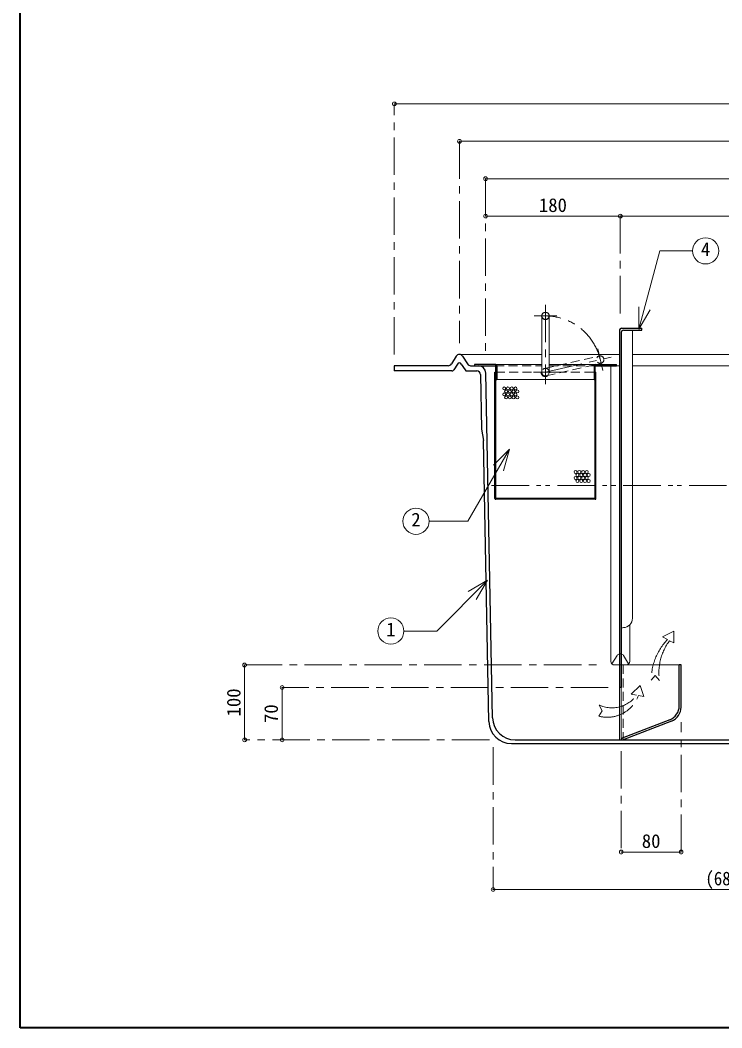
# Model space of a CAD drawing. Units: millimetres at full size, sheet at 1:10. Extents: x -2123 to 1927, y -1396 to 1414.
# Drawn here: x -2123 to -1185, y -1396 to -49 of the extents above; entities that cross this region are included whole.
import ezdxf
from ezdxf.enums import TextEntityAlignment as Align

# ---------------------------------------------------------------- set-up
doc = ezdxf.new("R2010")
doc.units = ezdxf.units.MM
doc.header["$LTSCALE"] = 10
doc.header["$PDMODE"] = 32
doc.header["$PDSIZE"] = 5
for name, pattern in [('CHAIN1', [8, 5, -1, 1, -1]), ('DASHED1', [1.8, 1.2, -0.6]), ('DOUBLE_CHAIN1', [8.8, 5, -1, 0.6, -0.6, 0.6, -1])]:
    doc.linetypes.add(name, pattern=pattern)
doc.layers.add('0-0_ﾚｲﾔ1', color=4, linetype='Continuous', lineweight=9)
doc.styles.add('ＭＳ ゴシック', font='')
doc.styles.get('ＭＳ ゴシック').set_extended_font_data('MS Gothic')

msp = doc.modelspace()

# ---------------------------------------------------------------- linework, layer by layer
at = {"layer": '0-0_ﾚｲﾔ1', "color": 1, "lineweight": 40}
for p, q in [((-2123.01, -1395.87), (-2123.01, 1414.13)), ((1926.99, -1395.87), (-2123.01, -1395.87))]:
    msp.add_line(p, q, dxfattribs=at)
at = {"layer": '0-0_ﾚｲﾔ1', "linetype": 'CHAIN1'}
for p, q in [((-1623.01, -495.87), (-1623.01, -160.87)), ((-1536.01, -210.87), (-1536.01, -480.87)), ((-1501.01, -260.87), (-1501.01, -495.87)), ((-1321.01, -310.87), (-1321.01, -450.87)), ((-1421.01, -429.37), (-1421.01, -535.37)), ((-1436.01, -444.37), (-1406.01, -444.37)), ((-1344.56, -517.32), (-1351.23, -488.07)), ((-1421.01, -519.37), (-1333.27, -499.36)), ((-1437.01, -519.37), (-1405.01, -519.37)), ((-1823.01, -910.87), (-1343.6, -910.87)), ((-1337.26, -940.87), (-1773.01, -940.87)), ((-1239.76, -1160.87), (-1239.76, -987.17)), ((-1496.01, -1010.87), (-1823.01, -1010.87)), ((-1491.01, -1020.87), (-1491.01, -1210.87)), ((-1319.76, -1025.87), (-1319.76, -1160.87))]:
    msp.add_line(p, q, dxfattribs=at)
at = {"layer": '0-0_ﾚｲﾔ1'}
for p, q in [((-1623.01, -160.87), (-679.01, -160.87)), ((-766.01, -210.87), (-1536.01, -210.87)), ((-1501.01, -260.87), (-801.01, -260.87)), ((-1321.01, -310.87), (-1501.01, -310.87)), ((-981.01, -310.87), (-1321.01, -310.87)), ((-1536.01, -495.87), (-1426.12, -495.87)), ((-1416.01, -495.87), (-1322.26, -495.87)), ((-1304.76, -495.87), (-997.26, -495.87)), ((-1487.51, -509.37), (-1426.12, -509.37)), ((-1416.12, -509.37), (-1354.51, -509.37)), ((-1333.6, -905.87), (-1333.6, -510.87)), ((-1326.01, -510.87), (-1322.26, -510.87)), ((-1304.76, -510.87), (-997.26, -510.87)), ((-1486.01, -529.37), (-1356.01, -529.37)), ((-1308.42, -905.87), (-1308.42, -857.21)), ((-1332.14, -909.4), (-1325.27, -898.25)), ((-1309.89, -909.4), (-1316.75, -898.25)), ((-1823.01, -910.87), (-1823.01, -1010.87)), ((-1328.6, -910.87), (-1322.26, -910.87)), ((-1773.01, -940.87), (-1773.01, -1010.87)), ((-1319.76, -1160.87), (-1239.76, -1160.87)), ((-811.01, -1210.87), (-1491.01, -1210.87))]:
    msp.add_line(p, q, dxfattribs=at)
at = {"layer": '0-0_ﾚｲﾔ1', "color": 7, "lineweight": 18}
for p, q in [((-1426.01, -444.37), (-1426.01, -519.37)), ((-1416.01, -444.37), (-1416.01, -519.37)), ((-1296.13, -462.16), (-1296.13, -432.16)), ((-1296.13, -462.16), (-1281.13, -436.18)), ((-1304.76, -463.37), (-1304.76, -848.37)), ((-1469.27, -622.41), (-1524.89, -718.75)), ((-1469.27, -622.41), (-1490.48, -643.63)), ((-1469.27, -622.41), (-1477.04, -651.39)), ((-1576.54, -718.75), (-1524.89, -718.75)), ((-1498.44, -797.57), (-1566.32, -865.46)), ((-1498.44, -797.57), (-1524.42, -812.57)), ((-1498.44, -797.57), (-1513.44, -823.55)), ((-1610.16, -865.46), (-1566.32, -865.46)), ((-1242.26, -910.87), (-1319.76, -910.87)), ((-1322.26, -1010.87), (-1322.26, -940.87)), ((-1319.76, -1010.53), (-1319.76, -940.87))]:
    msp.add_line(p, q, dxfattribs=at)
at = {"layer": '0-0_ﾚｲﾔ1', "color": 5, "lineweight": 25}
for p, q in [((-1322.26, -463.87), (-1322.26, -940.87)), ((-1319.76, -466.37), (-1319.76, -940.87)), ((-1319.26, -460.87), (-1292.26, -460.87)), ((-1316.76, -463.37), (-1292.26, -463.37)), ((-1292.26, -463.37), (-1292.26, -460.87)), ((-1540.24, -498.2), (-1546.79, -508.54)), ((-1531.79, -498.2), (-1525.24, -508.54)), ((-1538.55, -508.61), (-1543.52, -516.47)), ((-1533.48, -508.61), (-1528.5, -516.47)), ((-1521.01, -510.87), (-1488.26, -510.87)), ((-1487.51, -687.87), (-1487.51, -511.62)), ((-1486.01, -510.87), (-1486.01, -529.37)), ((-1356.01, -510.87), (-1356.01, -529.37)), ((-1354.51, -509.37), (-1326.01, -509.37)), ((-1354.51, -687.87), (-1354.51, -511.62)), ((-1353.76, -510.87), (-1326.01, -510.87)), ((-1326.01, -510.87), (-1326.01, -509.37)), ((-1546.06, -517.87), (-1623.01, -517.87)), ((-1525.97, -517.87), (-1512.78, -517.87)), ((-1491.6, -981.47), (-1500.82, -520.67)), ((-1488.51, -519.37), (-1487.51, -519.37)), ((-1488.51, -688.37), (-1488.51, -519.37)), ((-1354.51, -519.37), (-1353.51, -519.37)), ((-1353.51, -688.37), (-1353.51, -519.37)), ((-1487.51, -529.37), (-1486.01, -529.37)), ((-1356.12, -529.37), (-1354.51, -529.37)), ((-1496.5, -986.47), (-1504.01, -610.87)), ((-1354.51, -689.37), (-1487.51, -689.37)), ((-1355.01, -688.37), (-1487.01, -688.37)), ((-1239.76, -910.87), (-1242.26, -910.87)), ((-1242.26, -965.45), (-1242.26, -910.87)), ((-1239.76, -967.17), (-1239.76, -910.87)), ((-1319.76, -940.87), (-1322.26, -940.87)), ((-1255.04, -984.1), (-1318.49, -1008.66)), ((-1252.54, -985.82), (-1317.26, -1010.87)), ((-1466.51, -1015.87), (-835.52, -1015.87)), ((-1461.61, -1010.87), (-840.42, -1010.87)), ((-1319.76, -1010.53), (-1319.76, -1010.87))]:
    msp.add_line(p, q, dxfattribs=at)
at = {"layer": '0-0_ﾚｲﾔ1', "linetype": 'DASHED1'}
for p, q in [((-1422.12, -514.49), (-1349, -497.82)), ((-1488.26, -510.87), (-1426.01, -510.87)), ((-1419.9, -524.24), (-1346.78, -507.57)), ((-1416.01, -510.87), (-1353.76, -510.87)), ((-1487.51, -519.37), (-1437.01, -519.37)), ((-1405.01, -519.37), (-1354.51, -519.37)), ((-1322.26, -910.87), (-1319.76, -910.87)), ((-1317.26, -910.87), (-1317.26, -1010.87))]:
    msp.add_line(p, q, dxfattribs=at)
at = {"layer": '0-0_ﾚｲﾔ1', "linetype": 'DOUBLE_CHAIN1'}
for p, q in [((-1493.01, -670.87), (-941.01, -670.87)), ((-1264.8, -873.37), (-1258.03, -876.92)), ((-1255.14, -878.44), (-1249.52, -881.39)), ((-1279.69, -931.05), (-1274.34, -924.94)), ((-1268.61, -931.43), (-1274.34, -924.94)), ((-1306.45, -950.06), (-1299.35, -951.21)), ((-1296.75, -951.63), (-1289.35, -952.82)), ((-1349.24, -964.35), (-1345.26, -972.34)), ((-1349.62, -979.25), (-1345.26, -972.34))]:
    msp.add_line(p, q, dxfattribs=at)
at = {"layer": '0-0_ﾚｲﾔ1', "color": 7, "lineweight": 18}
msp.add_lwpolyline([(-1296.13, -462.16), (-1268.04, -357.32), (-1224.52, -357.32)], dxfattribs=at)
at = {"layer": '0-0_ﾚｲﾔ1', "color": 5, "lineweight": 25}
for points in [[(-1551.01, -510.87), (-1623.01, -510.87), (-1623.01, -517.87)], [(-1487.51, -509.37), (-1516.01, -509.37), (-1516.01, -510.87)], [(-1507.78, -522.77), (-1506.31, -595.87), (-1504.01, -610.87)]]:
    msp.add_lwpolyline(points, dxfattribs=at)
at = {"layer": '0-0_ﾚｲﾔ1', "linetype": 'DOUBLE_CHAIN1'}
for points in [[(-1264.8, -873.37), (-1249.35, -865.79), (-1249.52, -881.39)], [(-1306.45, -950.06), (-1294.41, -938.3), (-1289.35, -952.82)]]:
    msp.add_lwpolyline(points, dxfattribs=at)
at = {"layer": '0-0_ﾚｲﾔ1', "color": 7, "lineweight": 18}
for centre in [(-1207.02, -357.32), (-1594.04, -718.75), (-1627.66, -865.46)]:
    msp.add_circle(centre, 17.5, dxfattribs=at)
at = {"layer": '0-0_ﾚｲﾔ1', "color": 5, "lineweight": 25}
msp.add_circle((-1421.01, -444.37), 5, dxfattribs=at)
at = {"layer": '0-0_ﾚｲﾔ1', "linetype": 'DASHED1'}
msp.add_circle((-1347.89, -502.69), 5, dxfattribs=at)
at = {"layer": '0-0_ﾚｲﾔ1'}
for centre in [(-1476.12, -541.27), (-1476.12, -549.27), (-1473.62, -545.27), (-1473.62, -553.27), (-1471.12, -541.27), (-1471.12, -549.27), (-1468.62, -545.27), (-1468.62, -553.27), (-1466.12, -541.27), (-1466.12, -549.27), (-1463.62, -545.27), (-1463.62, -553.27), (-1461.12, -541.27), (-1461.12, -549.27), (-1458.62, -545.27), (-1458.62, -553.27), (-1380.74, -652.9), (-1380.74, -660.9), (-1378.24, -656.9), (-1375.74, -652.9), (-1375.74, -660.9), (-1373.24, -656.9), (-1370.74, -652.9), (-1370.74, -660.9), (-1368.24, -656.9), (-1365.74, -652.9), (-1365.74, -660.9), (-1363.24, -656.9), (-1378.24, -664.9), (-1373.24, -664.9), (-1368.24, -664.9), (-1363.24, -664.9)]:
    msp.add_circle(centre, 2, dxfattribs=at)
at = {"layer": '0-0_ﾚｲﾔ1', "linetype": 'CHAIN1'}
msp.add_arc((-1421.01, -519.37), 75, 12.84791, 90, dxfattribs=at)
at = {"layer": '0-0_ﾚｲﾔ1', "color": 5, "lineweight": 25}
for centre, radius, start, end in [((-1319.26, -463.87), 3, 90, 180), ((-1316.76, -466.37), 3, 90, 180), ((-1536.01, -500.87), 5, 32.33353, 147.66647), ((-1551.01, -505.87), 5, 270, 327.66647), ((-1536.01, -510.22), 3, 32.33353, 147.66647), ((-1521.01, -505.87), 5, 212.33353, 270), ((-1510.82, -520.87), 10, 1.14576, 90), ((-1488.26, -511.62), 0.75, 0, 90), ((-1487.51, -510.87), 1.5, 0, 90), ((-1354.51, -510.87), 1.5, 90, 180), ((-1353.76, -511.62), 0.75, 90, 180), ((-1546.06, -514.87), 3, 270, 327.66647), ((-1525.97, -514.87), 3, 212.33353, 270), ((-1512.78, -522.87), 5, 1.14576, 90), ((-1487.51, -688.37), 1, 180, 270), ((-1487.01, -687.87), 0.5, 180, 270), ((-1355.01, -687.87), 0.5, 270, 0), ((-1354.51, -688.37), 1, 270, 0), ((-1262.26, -965.45), 20, 291.16126, 0), ((-1259.76, -967.17), 20, 291.16126, 0), ((-1461.61, -980.87), 30, 181.14576, 270), ((-1466.51, -985.87), 30, 181.14576, 270), ((-1317.76, -1010.53), 2, 111.16126, 180)]:
    msp.add_arc(centre, radius, start, end, dxfattribs=at)
at = {"layer": '0-0_ﾚｲﾔ1', "linetype": 'DASHED1'}
for centre, radius, start, end in [((-1421.01, -519.37), 6, 180, 0), ((-1421.01, -519.37), 5, 0, 180), ((-1321.01, -900.87), 5, 75.52249, 104.47751)]:
    msp.add_arc(centre, radius, start, end, dxfattribs=at)
at = {"layer": '0-0_ﾚｲﾔ1', "color": 7, "lineweight": 18}
for centre, radius, start, end in [((-1421.01, -519.37), 5, 180, 0), ((-1317.26, -848.37), 12.5, 271.84857, 0), ((-1316.76, -863.86), 3, 91.84857, 180)]:
    msp.add_arc(centre, radius, start, end, dxfattribs=at)
at = {"layer": '0-0_ﾚｲﾔ1', "linetype": 'DOUBLE_CHAIN1'}
for centre, radius, start, end in [((-1201.08, -931.11), 78.61, 136.42158, 179.95188), ((-1198.9, -920.95), 70.49, 142.90972, 188.54664), ((-1338.33, -936.45), 44.27, 255.23226, 339.94497), ((-1332.18, -927.88), 40.27, 244.93707, 324.59239)]:
    msp.add_arc(centre, radius, start, end, dxfattribs=at)
at = {"layer": '0-0_ﾚｲﾔ1'}
for centre, start, end in [((-1321.01, -900.87), 104.47751, 148.38993), ((-1321.01, -900.87), 31.61007, 75.52249), ((-1328.6, -905.87), 180, 270), ((-1313.42, -905.87), 270, 0)]:
    msp.add_arc(centre, 5, start, end, dxfattribs=at)
at = {"layer": '0-0_ﾚｲﾔ1', "color": 1}
for p in [(-1623.01, -160.87), (-1536.01, -210.87), (-1501.01, -260.87), (-1501.01, -310.87), (-1321.01, -310.87), (-1823.01, -910.87), (-1773.01, -940.87), (-1823.01, -1010.87), (-1773.01, -1010.87), (-1319.76, -1160.87), (-1239.76, -1160.87), (-1491.01, -1210.87)]:
    msp.add_point(p, dxfattribs=at)

# ---------------------------------------------------------------- texts
at = {"layer": '0-0_ﾚｲﾔ1', "color": 7, "style": 'ＭＳ ゴシック'}
for s, p in [('180', (-1429.76, -310.87)), ('4', (-1213.27, -369.82)), ('2', (-1600.29, -731.25)), ('1', (-1633.91, -877.96)), ('80', (-1292.26, -1160.87))]:
    msp.add_text(s, height=18.33, dxfattribs=at).set_placement(p, align=Align.BOTTOM_LEFT)
for s, p in [('100', (-1823.01, -979.62)), ('70', (-1773.01, -988.37))]:
    msp.add_text(s, height=18.33, rotation=90, dxfattribs=at).set_placement(p, align=Align.BOTTOM_LEFT)
at = {"layer": '0-0_ﾚｲﾔ1', "color": 7, "style": 'ＭＳ ゴシック', "width": 0.9}
msp.add_text('(680×330)', height=18.33, dxfattribs=at).set_placement((-1207.26, -1210.87), align=Align.BOTTOM_LEFT)

doc.saveas('drawing.dxf')
